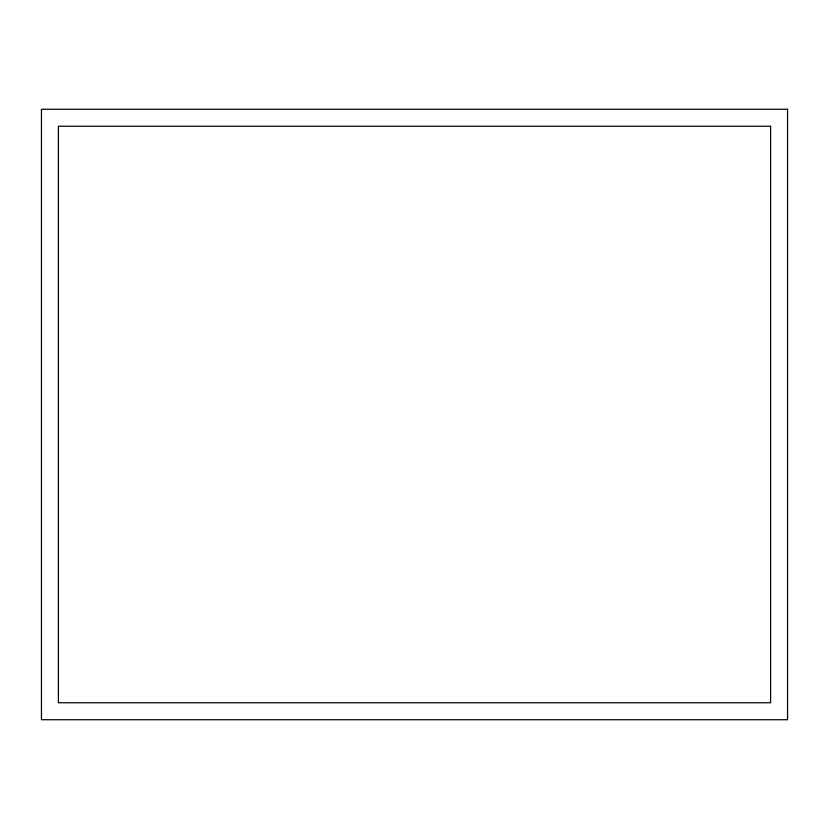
<?xml version="1.0" encoding="UTF-8"?>
<svg xmlns="http://www.w3.org/2000/svg" width="829" height="829" viewBox="0 0 829 829"><rect width="100%" height="100%" fill="white"/><g stroke="black" fill="none" stroke-linecap="round" stroke-linejoin="round"><path stroke-width="1.24" d="M787.55 109.273L41.45 109.273L41.45 719.727L787.55 719.727L787.55 109.273M770.597 126.236L58.403 126.236L58.403 702.764L770.597 702.764L770.597 126.236"/></g></svg>
